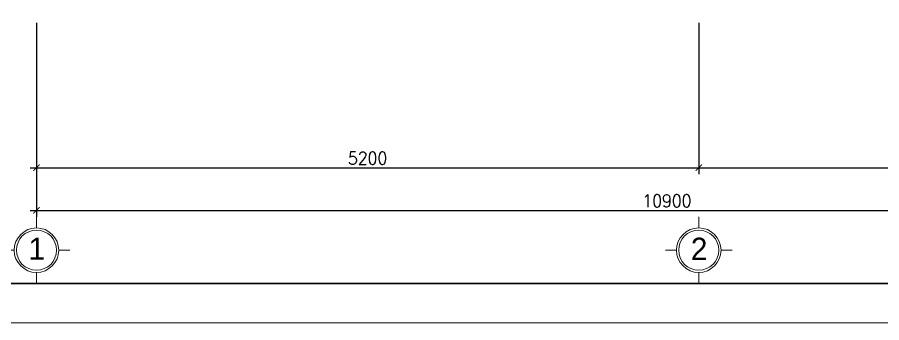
# Model space of a CAD drawing. Header units: millimetres. Extents: x -529782 to -142003, y -492574 to -273331.
# Drawn here: x -437629 to -430842, y -325617 to -323219 of the extents above; entities that cross this region are included whole.
import ezdxf
from ezdxf.enums import TextEntityAlignment as Align

# ---------------------------------------------------------------- set-up
doc = ezdxf.new("R2010")
doc.units = ezdxf.units.MM
doc.header["$LTSCALE"] = 500
doc.header["$MEASUREMENT"] = 0
doc.header["$PDMODE"] = 3
doc.linetypes.add('CENTER', pattern=[2, 1.25, -0.25, 0.25, -0.25])
doc.layers.get('0').update_dxf_attribs({"linetype": 'CONTINUOUS', "lineweight": 13})
doc.layers.get('Defpoints').update_dxf_attribs({"color": 255, "linetype": 'CONTINUOUS', "lineweight": 13})
for name, color, linetype, lineweight in [('1.cat 30', 30, 'CONTINUOUS', 35), ('2.thay 145', 145, 'CONTINUOUS', 18), ('3.manh 08', 8, 'CONTINUOUS', 9), ('7.tim 67', 67, 'CENTER', 9), ('9.text \xad white', 7, 'CONTINUOUS', 15), ('CA.dim 08', 251, 'CONTINUOUS', 13)]:
    doc.layers.add(name, color=color, linetype=linetype, lineweight=lineweight)
doc.styles.add('CA.JSC1', font='')
doc.styles.get("Standard").update_dxf_attribs({"font": 'txt.shx', "width": 0.9})
doc.styles.get('CA.JSC1').set_extended_font_data('.VnAvantH')
doc.dimstyles.new('CA 50', dxfattribs={"dimscale": 0, "dimtxt": 100, "dimasz": 50, "dimexe": 50, "dimexo": 0, "dimgap": 25, "dimtad": 1, "dimdec": 0, "dimzin": 0, "dimdsep": 46, "dimtxsty": 'Standard', "dimblk": 'ARCHTICK', "dimcen": 0.09, "dimdle": 50, "dimclrd": 256, "dimclre": 256, "dimclrt": 7, "dimadec": 0, "dimazin": 0, "dimtfac": 1, "dimtdec": 0, "dimtix": 1, "dimtmove": 2, "dimatfit": 3, "dimldrblk": 'DOT', "dimfxl": 1, "dimtolj": 1, "dimtzin": 0, "dimarcsym": 0})

# ---------------------------------------------------------------- blocks, each defined once
blk = doc.blocks.new('_ArchTick')
at = {"color": 1, "linetype": 'ByBlock', "const_width": 0.150000081}
blk.add_lwpolyline([(-0.5000002699998731, -0.5000002699998731), (0.5000002699998731, 0.5000002699998731)], dxfattribs=at)
blk = doc.blocks.new('*D1951')
at = {"layer": '7.tim 67', "linetype": 'Continuous', "lineweight": -2, "transparency": 16777216}
for p, q in [((-437478.2814957089, -323263.243563644), (-437478.2814957089, -324450.295499949)), ((-432278.2814957089, -323263.243563644), (-432278.2814957089, -324450.295499949)), ((-437528.2814957089, -324400.295499949), (-432228.2814957089, -324400.295499949))]:
    blk.add_line(p, q, dxfattribs=at)
at = {"layer": 'Defpoints', "color": 0, "linetype": 'Continuous', "transparency": 16777216}
for p in [(-437478.2814957089, -323263.243563644), (-432278.2814957089, -323263.243563644), (-432278.2814957089, -324400.295499949)]:
    blk.add_point(p, dxfattribs=at)
at = {"layer": '7.tim 67', "linetype": 'Continuous', "lineweight": -2, "transparency": 16777216, "xscale": 50, "yscale": 50, "zscale": 50, "rotation": 180}
blk.add_blockref('_ArchTick', (-437478.2814957089, -324400.295499949), dxfattribs=at)
at = {"layer": '7.tim 67', "linetype": 'Continuous', "lineweight": -2, "transparency": 16777216, "xscale": 50, "yscale": 50, "zscale": 50}
blk.add_blockref('_ArchTick', (-432278.2814957089, -324400.295499949), dxfattribs=at)
at = {"layer": '7.tim 67', "color": 7, "linetype": 'Continuous', "transparency": 16777216, "insert": (-434878.2814957089, -324325.295499949), "char_height": 100, "attachment_point": 5}
blk.add_mtext('\\A1;5200', dxfattribs=at)
blk = doc.blocks.new('_DOT')
at = {"color": 1, "linetype": 'ByBlock'}
blk.add_line((-0.5, 0), (-1, 0), dxfattribs=at)
at = {"color": 1, "linetype": 'ByBlock', "const_width": 0.5}
blk.add_lwpolyline([(-0.25, 0, 1), (0.25, 0, 1)], format="xyb", close=True, dxfattribs=at)
blk = doc.blocks.new('*D1952')
at = {"layer": '7.tim 67', "linetype": 'Continuous', "lineweight": -2, "transparency": 16777216}
for p, q in [((-432278.2814957089, -323263.243563644), (-432278.2814957089, -324450.295499949)), ((-426578.2814957089, -323263.243563644), (-426578.2814957089, -324450.295499949)), ((-432328.2814957089, -324400.295499949), (-426528.2814957089, -324400.295499949))]:
    blk.add_line(p, q, dxfattribs=at)
at = {"layer": 'Defpoints', "color": 0, "linetype": 'Continuous', "transparency": 16777216}
for p in [(-432278.2814957089, -323263.243563644), (-426578.2814957089, -323263.243563644), (-426578.2814957089, -324400.295499949)]:
    blk.add_point(p, dxfattribs=at)
at = {"layer": '7.tim 67', "linetype": 'Continuous', "lineweight": -2, "transparency": 16777216, "xscale": 50, "yscale": 50, "zscale": 50, "rotation": 180}
blk.add_blockref('_ArchTick', (-432278.2814957089, -324400.295499949), dxfattribs=at)
at = {"layer": '7.tim 67', "linetype": 'Continuous', "lineweight": -2, "transparency": 16777216, "xscale": 50, "yscale": 50, "zscale": 50}
blk.add_blockref('_ArchTick', (-426578.2814957089, -324400.295499949), dxfattribs=at)
at = {"layer": '7.tim 67', "color": 7, "linetype": 'Continuous', "transparency": 16777216, "insert": (-429428.2814957089, -324325.295499949), "char_height": 100, "attachment_point": 5}
blk.add_mtext('\\A1;5700', dxfattribs=at)
blk = doc.blocks.new('*D1958')
at = {"layer": 'CA.dim 08', "lineweight": -2, "transparency": 16777216}
for p, q in [((-437478.2814957089, -323526.4984751029), (-437478.2814957089, -324784.9806827737)), ((-426578.2814957089, -323526.4984751029), (-426578.2814957089, -324784.9806827737)), ((-437528.2814957089, -324734.9806827737), (-426528.2814957089, -324734.9806827737))]:
    blk.add_line(p, q, dxfattribs=at)
at = {"layer": 'Defpoints', "color": 0, "transparency": 16777216}
for p in [(-437478.2814957089, -323526.4984751029), (-426578.2814957089, -323526.4984751029), (-426578.2814957089, -324734.9806827737)]:
    blk.add_point(p, dxfattribs=at)
at = {"layer": 'CA.dim 08', "lineweight": -2, "transparency": 16777216, "xscale": 50, "yscale": 50, "zscale": 50, "rotation": 180}
blk.add_blockref('_ArchTick', (-437478.2814957089, -324734.9806827737), dxfattribs=at)
at = {"layer": 'CA.dim 08', "lineweight": -2, "transparency": 16777216, "xscale": 50, "yscale": 50, "zscale": 50}
blk.add_blockref('_ArchTick', (-426578.2814957089, -324734.9806827737), dxfattribs=at)
at = {"layer": 'CA.dim 08', "color": 7, "transparency": 16777216, "insert": (-432528.2814957089, -324659.9806827737), "char_height": 100, "attachment_point": 5}
blk.add_mtext('\\A1;10900', dxfattribs=at)
blk = doc.blocks.new('A$C41BA5761')
at = {"layer": '2.thay 145'}
blk.add_lwpolyline([(839.9994073519047, 524.9998310285737, -3898660.642287513), (839.9994073521084, 525.0001542164828, 1.154242490888426e-06), (839.9994073524431, 524.9999926225864, 1.154242490888426e-06)], format="xyb", dxfattribs=at)
at = {"layer": '3.manh 08'}
for p, q in [((524.9994049160159, 1050.000159478077), (524.9994049160159, 875.0001713204256)), ((174.9994048396911, 525.0001523148676), (-0.000583361616008915, 525.0001523148676)), ((874.9994049923262, 525.0001523148676), (1049.999393193633, 525.0001523148676)), ((524.9994049160159, 0.0001831847475841641), (524.9994049160159, 175.000171342399))]:
    blk.add_line(p, q, dxfattribs=at)
blk.add_arc((524.9994049160159, 525.0001713313977), 349.9999999890093, 359.9999968883953, 359.9999381014106, dxfattribs=at)
blk = doc.blocks.new('khung co loan')
at = {"layer": '1.cat 30'}
blk.add_lwpolyline([(1158.281703106128, -14553.47590842255), (1158.281703106128, -303.4759079545038), (20658.28170374641, -303.4759079545038), (20658.28170374641, -14553.47590842255)], close=True, dxfattribs=at)
at = {"layer": '3.manh 08'}
blk.add_lwpolyline([(0, -14850.00000048772), (21000.00000000023, -14850.00000048772), (21000.00000000023, -4.877219907939434e-07), (0, -4.877219907939434e-07)], close=True, dxfattribs=at)

msp = doc.modelspace()

# ---------------------------------------------------------------- block references
at = {"layer": '2.thay 145'}
for name, p, xscale, yscale, zscale in [('khung co loan', (-441665.9518479283, -310248.0464436034), 1.034937242569868, 1.034937242628075, 1.034937242583367), ('A$C41BA5761', (-437740.7811981669, -325309.9807625127), 0.5, 0.5, 0.5), ('A$C41BA5761', (-432540.7811981669, -325309.9807625127), 0.5, 0.5, 0.5)]:
    msp.add_blockref(name, p, dxfattribs=dict(at, xscale=xscale, yscale=yscale, zscale=zscale))

# ---------------------------------------------------------------- texts
at = {"layer": '9.text \xad white', "style": 'CA.JSC1'}
for s, p in [('1', (-437475.5311791863, -325035.7307406327)), ('2', (-432275.5311791863, -325035.7307406327))]:
    msp.add_text(s, height=174.9999882000658, dxfattribs=at).set_placement(p, align=Align.MIDDLE)

# ---------------------------------------------------------------- dimensions: what is measured, and where the dimension line sits
at = {"layer": '7.tim 67', "color": 9, "linetype": 'Continuous'}
for base, p1, p2, picture, middle in [((-432278.2814957089, -324400.295499949), (-437478.2814957089, -323263.243563644), (-432278.2814957089, -323263.243563644), '*D1951', (-434878.2814957089, -324325.295499949)), ((-426578.2814957089, -324400.295499949), (-432278.2814957089, -323263.243563644), (-426578.2814957089, -323263.243563644), '*D1952', (-429428.2814957089, -324325.295499949))]:
    dim = msp.add_linear_dim(base=base, p1=p1, p2=p2, dimstyle='CA 50', override={"dimscale": 1}, dxfattribs=at)
    dim.commit()
    dim.dimension.update_dxf_attribs({"geometry": picture, "text_midpoint": middle})
at = {"layer": 'CA.dim 08'}
dim = msp.add_linear_dim(base=(-426578.2814957089, -324734.9806827737), p1=(-437478.2814957089, -323526.4984751029), p2=(-426578.2814957089, -323526.4984751029), dimstyle='CA 50', override={"dimscale": 1, "dimfxl": 0}, dxfattribs=at)
dim.commit()
dim.dimension.update_dxf_attribs({"geometry": '*D1958', "text_midpoint": (-432528.2814957089, -324659.9806827737), "dimtype": 160})

doc.saveas('drawing.dxf')
